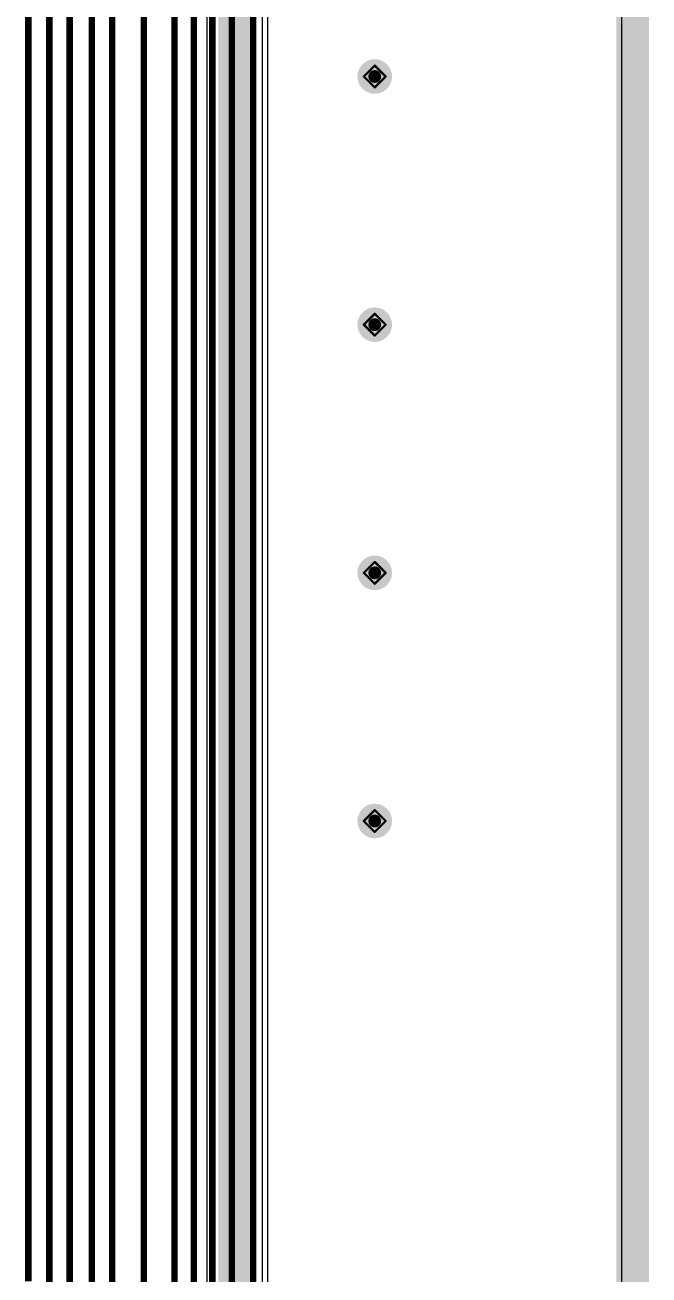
# Model space of a CAD drawing. Header units: inches. Extents: x -31 to 249, y -28 to 261.
# Drawn here: x 120.89 to 135.38, y 34.49 to 63.53 of the extents above; entities that cross this region are included whole.
import ezdxf

# ---------------------------------------------------------------- set-up
doc = ezdxf.new("R2010")
doc.units = ezdxf.units.IN
for name, color, linetype in [('Board Outline', 216, 'Continuous'), ('Bottom Layer', 5, 'Continuous'), ('Bottom Solder', 6, 'Continuous'), ('Drill Drawing', 1, 'Continuous'), ('Top Layer', 1, 'Continuous'), ('Top Solder', 216, 'Continuous'), ('Via Holes', 16, 'Continuous')]:
    doc.layers.add(name, color=color, linetype=linetype)

msp = doc.modelspace()

# ---------------------------------------------------------------- hatches: boundary and pattern name
at = {"layer": 'Bottom Layer'}
h = msp.add_hatch(color=5, dxfattribs=at)
edge = h.paths.add_edge_path()
edge.add_arc((129.01, 62.332), 0.3, 0, 360)
h = msp.add_hatch(color=5, dxfattribs=at)
edge = h.paths.add_edge_path()
edge.add_arc((129.01, 56.566), 0.3, 0, 360)
h = msp.add_hatch(color=5, dxfattribs=at)
edge = h.paths.add_edge_path()
edge.add_arc((129.01, 50.8), 0.3, 0, 360)
h = msp.add_hatch(color=5, dxfattribs=at)
edge = h.paths.add_edge_path()
edge.add_arc((129.01, 45.034), 0.3, 0, 360)
at = {"layer": 'Bottom Solder'}
h = msp.add_hatch(color=6, dxfattribs=at)
edge = h.paths.add_edge_path()
edge.add_arc((129.01, 62.332), 0.402, 0, 360)
h = msp.add_hatch(color=6, dxfattribs=at)
edge = h.paths.add_edge_path()
edge.add_arc((129.01, 56.566), 0.402, 0, 360)
h = msp.add_hatch(color=6, dxfattribs=at)
edge = h.paths.add_edge_path()
edge.add_arc((129.01, 50.8), 0.402, 0, 360)
h = msp.add_hatch(color=6, dxfattribs=at)
edge = h.paths.add_edge_path()
edge.add_arc((129.01, 45.034), 0.402, 0, 360)
at = {"layer": 'Top Layer'}
h = msp.add_hatch(color=1, dxfattribs=at)
edge = h.paths.add_edge_path()
edge.add_arc((129.01, 62.332), 0.3, 0, 360)
h = msp.add_hatch(color=1, dxfattribs=at)
edge = h.paths.add_edge_path()
edge.add_arc((129.01, 56.566), 0.3, 0, 360)
h = msp.add_hatch(color=1, dxfattribs=at)
edge = h.paths.add_edge_path()
edge.add_arc((129.01, 50.8), 0.3, 0, 360)
h = msp.add_hatch(color=1, dxfattribs=at)
edge = h.paths.add_edge_path()
edge.add_arc((129.01, 45.034), 0.3, 0, 360)
at = {"layer": 'Top Solder'}
h = msp.add_hatch(color=216, dxfattribs=at)
edge = h.paths.add_edge_path()
edge.add_arc((129.01, 62.332), 0.402, 0, 360)
h = msp.add_hatch(color=216, dxfattribs=at)
edge = h.paths.add_edge_path()
edge.add_arc((129.01, 56.566), 0.402, 0, 360)
h = msp.add_hatch(color=216, dxfattribs=at)
edge = h.paths.add_edge_path()
edge.add_arc((129.01, 50.8), 0.402, 0, 360)
h = msp.add_hatch(color=216, dxfattribs=at)
edge = h.paths.add_edge_path()
edge.add_arc((129.01, 45.034), 0.402, 0, 360)
at = {"layer": 'Via Holes'}
h = msp.add_hatch(color=7, dxfattribs=at)
edge = h.paths.add_edge_path()
edge.add_arc((129.01, 62.332), 0.15, 0, 360)
h = msp.add_hatch(color=7, dxfattribs=at)
edge = h.paths.add_edge_path()
edge.add_arc((129.01, 56.566), 0.15, 0, 360)
h = msp.add_hatch(color=7, dxfattribs=at)
edge = h.paths.add_edge_path()
edge.add_arc((129.01, 50.8), 0.15, 0, 360)
h = msp.add_hatch(color=7, dxfattribs=at)
edge = h.paths.add_edge_path()
edge.add_arc((129.01, 45.034), 0.15, 0, 360)

# ---------------------------------------------------------------- linework, layer by layer
at = {"layer": 'Board Outline', "const_width": 0.762}
msp.add_lwpolyline([(135, 88.705), (135, 0)], dxfattribs=at)
at = {"layer": 'Bottom Layer'}
for p, q in [((134.741, 88.446), (134.741, 0.259)), ((126.524, 27.698), (126.524, 79.685))]:
    msp.add_line(p, q, dxfattribs=at)
at = {"layer": 'Bottom Layer', "const_width": 0.152}
for points in [[(126.187, 27.559), (126.187, 79.685)], [(125.69, 16.724), (125.69, 79.437)], [(125.24, 25.765), (125.24, 75.446)], [(124.809, 26.128), (124.809, 75.233)], [(124.36, 26.484), (124.36, 74.121)], [(123.647, 27), (123.647, 72.538)], [(122.91, 27.636), (122.91, 69.698)], [(122.439, 27.885), (122.439, 67.746)], [(121.924, 33.752), (121.924, 67.105)], [(121.449, 34.09), (121.449, 66.783)], [(120.962, 34.34), (120.962, 66.528)]]:
    msp.add_lwpolyline(points, dxfattribs=at)
at = {"layer": 'Drill Drawing', "const_width": 0.0508}
for points in [[(128.756, 62.332), (129.01, 62.586)], [(129.01, 62.586), (129.264, 62.332)], [(128.756, 62.332), (129.01, 62.078)], [(129.01, 62.078), (129.264, 62.332)], [(128.756, 56.566), (129.01, 56.82)], [(129.01, 56.82), (129.264, 56.566)], [(128.756, 56.566), (129.01, 56.312)], [(129.01, 56.312), (129.264, 56.566)], [(128.756, 50.8), (129.01, 51.054)], [(128.756, 50.8), (129.01, 50.546)], [(129.01, 51.054), (129.264, 50.8)], [(129.01, 50.546), (129.264, 50.8)], [(128.756, 45.034), (129.01, 45.288)], [(129.01, 45.288), (129.264, 45.034)], [(128.756, 45.034), (129.01, 44.78)], [(129.01, 44.78), (129.264, 45.034)]]:
    msp.add_lwpolyline(points, dxfattribs=at)
at = {"layer": 'Drill Drawing', "const_width": 0.0254}
for points in [[(128.997, 62.586, 1), (129.022, 62.586, 1)], [(128.997, 62.586, 1), (129.022, 62.586, 1)], [(128.743, 62.332, 1), (128.768, 62.332, 1)], [(128.743, 62.332, 1), (128.768, 62.332, 1)], [(129.251, 62.332, 1), (129.276, 62.332, 1)], [(129.251, 62.332, 1), (129.276, 62.332, 1)], [(128.997, 62.078, 1), (129.022, 62.078, 1)], [(128.997, 62.078, 1), (129.022, 62.078, 1)], [(128.997, 56.82, 1), (129.022, 56.82, 1)], [(128.997, 56.82, 1), (129.022, 56.82, 1)], [(128.743, 56.566, 1), (128.768, 56.566, 1)], [(128.743, 56.566, 1), (128.768, 56.566, 1)], [(129.251, 56.566, 1), (129.276, 56.566, 1)], [(129.251, 56.566, 1), (129.276, 56.566, 1)], [(128.997, 56.312, 1), (129.022, 56.312, 1)], [(128.997, 56.312, 1), (129.022, 56.312, 1)], [(128.743, 50.8, 1), (128.768, 50.8, 1)], [(128.743, 50.8, 1), (128.768, 50.8, 1)], [(128.997, 51.054, 1), (129.022, 51.054, 1)], [(128.997, 51.054, 1), (129.022, 51.054, 1)], [(129.251, 50.8, 1), (129.276, 50.8, 1)], [(129.251, 50.8, 1), (129.276, 50.8, 1)], [(128.997, 50.546, 1), (129.022, 50.546, 1)], [(128.997, 50.546, 1), (129.022, 50.546, 1)], [(128.997, 45.288, 1), (129.022, 45.288, 1)], [(128.997, 45.288, 1), (129.022, 45.288, 1)], [(128.743, 45.034, 1), (128.768, 45.034, 1)], [(128.743, 45.034, 1), (128.768, 45.034, 1)], [(129.251, 45.034, 1), (129.276, 45.034, 1)], [(129.251, 45.034, 1), (129.276, 45.034, 1)], [(128.997, 44.78, 1), (129.022, 44.78, 1)], [(128.997, 44.78, 1), (129.022, 44.78, 1)]]:
    msp.add_lwpolyline(points, format="xyb", close=True, dxfattribs=at)
at = {"layer": 'Top Layer'}
for p, q in [((134.741, 88.446), (134.741, 0.259)), ((126.402, 30.508), (126.402, 81.183)), ((125.107, 66.233), (125.107, 30.24))]:
    msp.add_line(p, q, dxfattribs=at)
at = {"layer": 'Top Layer', "const_width": 0.762}
msp.add_lwpolyline([(125.755, 30.24), (125.755, 81.183)], dxfattribs=at)

doc.saveas('drawing.dxf')
